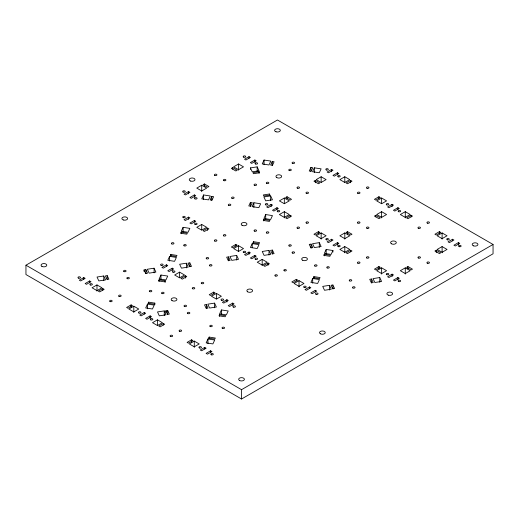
<?xml version="1.0" encoding="UTF-8"?>
<svg xmlns="http://www.w3.org/2000/svg" width="519" height="519" viewBox="0 0 519 519"><rect width="100%" height="100%" fill="white"/><g stroke="black" fill="none" stroke-linecap="round" stroke-linejoin="round"><path stroke-width="0.78" d="M147.487 304.069L145.683 307.968L152.43 309.013L154.24 305.114L147.487 304.069L147.487 308.74M160.968 275.025L159.164 278.924L165.911 279.968L167.721 276.069L160.968 275.025L160.968 279.696M169.622 256.38L167.819 260.279L174.566 261.323L176.376 257.424L169.622 256.38L169.622 261.051M183.103 227.335L181.293 231.227L188.047 232.272L189.85 228.379L183.103 227.335L183.103 231.999M148.7 302.168L148.207 303.232L154.344 304.186L154.837 303.122L148.7 302.168L148.7 303.725M159.061 279.858L158.561 280.915L164.698 281.869L165.191 280.805L159.061 279.858L159.061 281.415M170.835 254.479L170.342 255.543L176.479 256.49L176.973 255.426L170.835 254.479L170.835 256.036M181.189 232.162L180.696 233.226L186.834 234.173L187.327 233.115L181.189 232.162L181.189 233.719M203.578 194.949L201.774 198.848L208.521 199.893L210.331 195.994L203.578 194.949L203.578 199.62M211.778 196.409L210.137 199.951L211.979 200.237L213.62 196.695L211.778 196.409L211.778 200.302M264.054 160.04L262.244 163.933L268.991 164.977L270.801 161.085L264.054 160.04L264.054 164.705M250.43 202.391L248.789 205.933L250.632 206.218L252.273 202.676L250.43 202.391L250.43 206.277M272.254 161.493L270.607 165.036L272.449 165.321L274.09 161.779L272.254 161.493L272.254 165.386M253.888 202.734L252.078 206.627L258.832 207.671L260.635 203.779L253.888 202.734L253.888 207.399M207.963 338.985L206.153 342.884L212.9 343.928L214.71 340.029L207.963 338.985L207.963 343.656M221.444 309.94L219.634 313.833L226.381 314.877L228.191 310.985L221.444 309.94L221.444 314.605M252.228 243.599L250.424 247.498L257.171 248.543L258.981 244.644L252.228 243.599L252.228 247.492M265.709 214.555L263.905 218.454L270.652 219.498L272.462 215.599L265.709 214.555L265.709 219.226M209.17 337.084L208.677 338.148L214.814 339.095L215.307 338.031L209.17 337.084L209.17 338.641M219.531 314.767L219.037 315.831L225.175 316.778L225.668 315.721L219.531 314.767L219.531 316.324M253.441 241.698L252.948 242.762L259.085 243.709L259.578 242.652L253.441 241.698L253.441 243.255M263.795 219.381L263.302 220.445L269.439 221.399L269.932 220.335L263.795 219.381L263.795 220.938M310.907 167.475L309.259 171.017L311.102 171.302L312.743 167.76L310.907 167.475L310.907 171.367M314.358 167.819L312.555 171.718L319.302 172.762L321.112 168.863L314.358 167.819L314.358 172.49M312.704 278.515L310.894 282.407L317.641 283.452L319.451 279.559L312.704 278.515L312.704 283.179M326.185 249.47L324.375 253.363L331.122 254.407L332.932 250.515L326.185 249.47L326.185 254.135M313.911 276.614L313.418 277.678L319.555 278.625L320.048 277.561L313.911 276.614L313.911 278.171M324.271 254.297L323.778 255.361L329.909 256.308L330.402 255.244L324.271 254.297L324.271 255.854M25.95 265.203L277.464 119.993L493.05 244.462L493.05 253.797L241.536 399.007L25.95 274.538L25.95 265.203L241.536 389.672L493.05 244.462M188.553 191.55L184.063 194.145L185.413 194.923L189.902 192.328L188.553 191.55L188.553 193.885M249.029 156.641L244.533 159.229L245.883 160.008L250.372 157.419L249.029 156.641L249.029 158.198M201.722 185.244L196.785 188.099L201.722 190.953L206.666 188.099L201.722 185.244L201.722 191.472M238.552 163.985L233.608 166.833L238.552 169.687L243.495 166.833L238.552 163.985L238.552 170.206M204.415 183.947L203.072 184.725L207.561 187.32L208.91 186.542L204.415 183.947L204.415 186.282M232.713 167.611L231.364 168.39L235.86 170.985L237.202 170.206L232.713 167.611L232.713 169.168M194.391 194.923L189.902 197.518L191.252 198.297L195.741 195.702L194.391 194.923L194.391 197.259M254.868 160.008L250.372 162.603L251.721 163.381L256.211 160.786L254.868 160.008L254.868 162.343M83.812 277.581L79.323 280.176L80.672 280.954L85.161 278.359L83.812 277.581L83.812 279.138M188.553 217.111L184.063 219.706L185.413 220.484L189.902 217.889L188.553 217.111L188.553 219.446M89.651 280.954L85.161 283.543L86.511 284.321L91 281.733L89.651 280.954L89.651 282.511M194.391 220.484L189.902 223.073L191.252 223.851L195.741 221.256L194.391 220.484L194.391 222.035M96.982 284.925L92.045 287.779L96.982 290.627L101.925 287.779L96.982 284.925L96.982 291.146M201.722 224.455L196.785 227.309L201.722 230.157L206.666 227.309L201.722 224.455L201.722 229.898M102.82 288.558L98.331 291.146L99.68 291.925L104.17 289.336L102.82 288.558L102.82 290.115M207.561 228.081L203.072 230.676L204.415 231.455L208.91 228.86L207.561 228.081L207.561 230.417M166.417 264.8L161.928 267.395L163.277 268.174L167.767 265.579L166.417 264.8L166.417 266.357M271.158 204.33L266.669 206.925L268.018 207.704L272.507 205.109L271.158 204.33L271.158 206.666M331.635 169.421L327.139 172.01L328.488 172.788L332.977 170.193L331.635 169.421L331.635 171.75M284.328 198.024L279.391 200.879L284.328 203.727L289.271 200.879L284.328 198.024L284.328 203.467M321.157 176.758L316.22 179.613L321.157 182.467L326.101 179.613L321.157 176.758L321.157 182.208M287.026 196.727L285.677 197.505L290.166 200.1L291.516 199.322L287.026 196.727L287.026 198.284M315.318 180.391L313.969 181.17L318.465 183.765L319.808 182.986L315.318 180.391L315.318 182.727M172.256 268.174L167.767 270.769L169.116 271.547L173.606 268.952L172.256 268.174L172.256 270.509M276.997 207.704L272.507 210.292L273.857 211.071L278.346 208.482L276.997 207.704L276.997 209.261M337.473 172.788L332.977 175.383L334.327 176.162L338.816 173.567L337.473 172.788L337.473 174.345M179.587 272.144L174.65 274.999L179.587 277.853L184.53 274.999L179.587 272.144L179.587 277.594M284.328 211.674L279.391 214.529L284.328 217.377L289.271 214.529L284.328 211.674L284.328 217.896M344.804 176.758L339.861 179.613L344.804 182.467L349.741 179.613L344.804 176.758L344.804 182.208M131.119 304.893L126.623 307.482L127.972 308.26L132.462 305.672L131.119 304.893L131.119 307.229M235.86 244.423L231.364 247.012L232.713 247.79L237.202 245.195L235.86 244.423L235.86 245.974M185.426 275.777L180.936 278.372L182.286 279.144L186.775 276.556L185.426 275.777L185.426 278.113M290.166 215.307L285.677 217.896L287.026 218.674L291.516 216.086L290.166 215.307L290.166 216.858M350.643 180.391L346.147 182.986L347.496 183.765L351.986 181.17L350.643 180.391L350.643 182.727M133.811 306.191L128.874 309.039L133.811 311.893L138.755 309.039L133.811 306.191L133.811 312.412M238.552 245.714L233.608 248.569L238.552 251.423L243.495 248.569L238.552 245.714L238.552 251.164M144.288 312.496L139.793 315.085L141.142 315.863L145.631 313.275L144.288 312.496L144.288 314.053M249.029 252.026L244.533 254.615L245.883 255.393L250.372 252.798L249.029 252.026L249.029 254.355M150.127 315.863L145.631 318.458L146.981 319.237L151.47 316.642L150.127 315.863L150.127 318.199M254.868 255.393L250.372 257.988L251.721 258.767L256.211 256.172L254.868 255.393L254.868 256.95M157.452 319.84L152.515 322.688L157.452 325.543L162.395 322.688L157.452 319.84L157.452 325.283M262.192 259.364L257.255 262.218L262.192 265.073L267.136 262.218L262.192 259.364L262.192 265.592M213.724 292.113L209.228 294.708L210.578 295.486L215.067 292.891L213.724 292.113L213.724 293.67M318.465 231.643L313.969 234.231L315.318 235.01L319.808 232.421L318.465 231.643L318.465 233.2M378.935 196.727L374.446 199.322L375.788 200.1L380.284 197.505L378.935 196.727L378.935 198.284M163.29 323.467L158.801 326.062L160.15 326.84L164.64 324.245L163.29 323.467L163.29 325.024M268.031 262.997L263.542 265.592L264.891 266.37L269.38 263.775L268.031 262.997L268.031 265.332M216.417 293.41L211.48 296.265L216.417 299.113L221.36 296.265L216.417 293.41L216.417 298.853M321.157 232.94L316.22 235.788L321.157 238.643L326.101 235.788L321.157 232.94L321.157 239.162M381.627 198.024L376.69 200.879L381.627 203.727L386.571 200.879L381.627 198.024L381.627 203.467M226.894 299.716L222.398 302.311L223.747 303.09L228.237 300.495L226.894 299.716L226.894 302.052M331.635 239.246L327.139 241.835L328.488 242.613L332.977 240.025L331.635 239.246L331.635 240.803M392.105 204.33L387.615 206.925L388.958 207.704L393.454 205.109L392.105 204.33L392.105 206.666M344.804 232.94L339.861 235.788L344.804 238.643L349.741 235.788L344.804 232.94L344.804 239.162M381.627 211.674L376.69 214.529L381.627 217.377L386.571 214.529L381.627 211.674L381.627 217.896M347.496 231.643L346.147 232.421L350.643 235.01L351.986 234.231L347.496 231.643L347.496 233.978M375.788 215.307L374.446 216.086L378.935 218.674L380.284 217.896L375.788 215.307L375.788 216.858M232.733 303.09L228.237 305.678L229.586 306.457L234.075 303.862L232.733 303.09L232.733 305.419M337.473 242.613L332.977 245.208L334.327 245.987L338.816 243.392L337.473 242.613L337.473 244.949M397.943 207.704L393.454 210.292L394.797 211.071L399.293 208.482L397.943 207.704L397.943 209.261M344.804 246.59L339.861 249.438L344.804 252.292L349.741 249.438L344.804 246.59L344.804 252.811M405.274 211.674L400.331 214.529L405.274 217.377L410.211 214.529L405.274 211.674L405.274 217.896M191.589 339.802L187.1 342.397L188.442 343.176L192.938 340.581L191.589 339.802L191.589 342.138M296.33 279.332L291.84 281.927L293.183 282.706L297.679 280.111L296.33 279.332L296.33 280.889M350.643 250.216L346.147 252.811L347.496 253.59L351.986 250.995L350.643 250.216L350.643 251.773M411.113 215.307L406.624 217.896L407.966 218.674L412.462 216.086L411.113 215.307L411.113 216.858M194.281 341.1L189.344 343.954L194.281 346.809L199.225 343.954L194.281 341.1L194.281 347.328M299.022 280.63L294.085 283.484L299.022 286.332L303.965 283.484L299.022 280.63L299.022 286.851M204.758 347.406L200.269 350.001L201.612 350.779L206.108 348.184L204.758 347.406L204.758 348.963M309.499 286.936L305.003 289.531L306.353 290.309L310.842 287.714L309.499 286.936L309.499 288.493M210.597 350.779L206.108 353.374L207.451 354.153L211.947 351.558L210.597 350.779L210.597 352.336M315.338 290.309L310.842 292.898L312.191 293.676L316.681 291.088L315.338 290.309L315.338 291.866M378.935 266.552L374.446 269.147L375.788 269.925L380.284 267.33L378.935 266.552L378.935 268.887M439.405 231.643L434.916 234.231L436.265 235.01L440.754 232.421L439.405 231.643L439.405 233.2M381.627 267.849L376.69 270.704L381.627 273.558L386.571 270.704L381.627 267.849L381.627 274.077M442.104 232.94L437.16 235.788L442.104 238.643L447.041 235.788L442.104 232.94L442.104 239.162M392.105 274.155L387.615 276.75L388.958 277.529L393.454 274.934L392.105 274.155L392.105 276.491M452.574 239.246L448.085 241.835L449.435 242.613L453.924 240.025L452.574 239.246L452.574 240.803M405.274 267.849L400.331 270.704L405.274 273.558L410.211 270.704L405.274 267.849L405.274 274.077M442.104 246.59L437.16 249.438L442.104 252.292L447.041 249.438L442.104 246.59L442.104 252.811M407.966 266.552L406.624 267.33L411.113 269.925L412.462 269.147L407.966 266.552L407.966 268.887M436.265 250.216L434.916 250.995L439.405 253.59L440.754 252.811L436.265 250.216L436.265 252.552M397.943 277.529L393.454 280.124L394.797 280.902L399.293 278.307L397.943 277.529L397.943 279.864M458.413 242.613L453.924 245.208L455.273 245.987L459.763 243.392L458.413 242.613L458.413 244.949M250.424 167.909L257.171 166.865L258.981 170.757L252.228 171.802L250.424 167.909L250.424 169.46M259.085 171.692L252.948 172.639L253.441 173.703L259.578 172.756L259.085 171.692L259.085 173.249M269.439 194.009L263.302 194.956L263.795 196.02L269.932 195.073L269.439 194.009L269.439 195.566M270.652 195.91L263.905 196.954L265.709 200.847L272.462 199.802L270.652 195.91L270.652 200.574M103.781 275.985L97.034 277.029L98.837 280.922L105.591 279.884L103.781 275.985L103.781 280.649M154.091 268.2L147.338 269.244L149.148 273.143L155.895 272.099L154.091 268.2L154.091 272.871M186.386 263.204L179.639 264.249L181.442 268.148L188.196 267.103L186.386 263.204L186.386 267.875M236.696 255.419L229.949 256.464L231.753 260.363L238.506 259.318L236.696 255.419L236.696 260.09M268.991 250.424L262.244 251.468L264.054 255.367L270.801 254.323L268.991 250.424L268.991 255.095M319.302 242.645L312.555 243.69L314.358 247.582L321.112 246.538L319.302 242.645L319.302 247.31M107.238 275.641L105.396 275.926L107.037 279.469L108.88 279.183L107.238 275.641L107.238 279.527M144.048 269.945L145.891 269.659L147.532 273.202L145.69 273.487L144.048 269.945L144.048 271.502M189.844 262.861L188.001 263.146L189.643 266.688L191.485 266.403L189.844 262.861L189.844 266.747M228.496 256.879L226.654 257.165L228.295 260.707L230.138 260.421L228.496 256.879L228.496 260.772M272.449 250.08L270.607 250.366L272.254 253.908L274.09 253.622L272.449 250.08L272.449 253.973M311.102 244.099L309.259 244.384L310.907 247.926L312.743 247.641L311.102 244.099L311.102 247.991M164.251 310.9L157.504 311.938L159.314 315.837L166.061 314.793L164.251 310.9L164.251 315.565M214.561 303.115L207.814 304.16L209.618 308.052L216.371 307.008L214.561 303.115L214.561 307.78M329.461 285.34L322.714 286.384L324.524 290.277L331.271 289.232L329.461 285.34L329.461 290.004M379.772 277.555L373.025 278.599L374.835 282.498L381.582 281.454L379.772 277.555L379.772 282.226M165.866 310.836L167.708 310.55L169.35 314.092L167.514 314.378L165.866 310.836L165.866 312.393M206.361 304.575L204.518 304.861L206.166 308.403L208.002 308.117L206.361 304.575L206.361 308.461M332.919 284.996L331.083 285.281L332.724 288.824L334.567 288.538L332.919 284.996L332.919 288.882M371.572 279.014L369.729 279.3L371.377 282.842L373.219 282.557L371.572 279.014L371.572 282.907M332.932 250.515L332.932 252.065M257.171 166.865L257.171 171.529M241.536 389.672L241.536 399.007M167.708 310.55L167.708 314.443M165.191 280.805L165.191 282.362M154.837 303.122L154.837 304.679M145.891 269.659L145.891 273.552M357.825 193.36A1.272 0.733 0 0 0 359.952 193.029A1.272 0.733 0 0 0 358.395 192.127A1.272 0.733 0 0 0 357.825 193.36M367.069 188.287A1.272 0.733 0 0 0 368.977 187.651A1.272 0.733 0 0 0 367.069 187.015A1.272 0.733 0 0 0 367.069 188.287M418.301 228.269A1.272 0.733 0 0 0 420.422 227.938A1.272 0.733 0 0 0 418.865 227.043A1.272 0.733 0 0 0 418.301 228.269M427.546 223.202A1.272 0.733 0 0 0 429.447 222.567A1.272 0.733 0 0 0 427.546 221.931A1.272 0.733 0 0 0 427.546 223.202M78.596 278.165A1.272 0.733 0 0 0 80.503 277.529A1.272 0.733 0 0 0 78.596 276.893A1.272 0.733 0 0 0 78.596 278.165M90.455 285.009A1.272 0.733 0 0 0 92.363 284.373A1.272 0.733 0 0 0 90.455 283.737A1.272 0.733 0 0 0 90.455 285.009M110.009 301.52A1.272 0.733 0 0 0 112.13 301.189A1.272 0.733 0 0 0 110.579 300.293A1.272 0.733 0 0 0 110.009 301.52M118.987 296.336A1.272 0.733 0 0 0 121.115 296.005A1.272 0.733 0 0 0 119.558 295.11A1.272 0.733 0 0 0 118.987 296.336M139.066 313.08A1.272 0.733 0 0 0 140.973 312.444A1.272 0.733 0 0 0 139.066 311.809A1.272 0.733 0 0 0 139.066 313.08M150.925 319.925A1.272 0.733 0 0 0 152.833 319.289A1.272 0.733 0 0 0 150.925 318.653A1.272 0.733 0 0 0 150.925 319.925M233.531 307.144A1.272 0.733 0 0 0 235.438 306.508A1.272 0.733 0 0 0 233.531 305.873A1.272 0.733 0 0 0 233.531 307.144M171.802 243.898A1.272 0.733 0 0 0 173.923 243.567A1.272 0.733 0 0 0 172.373 242.671A1.272 0.733 0 0 0 171.802 243.898M184.07 245.792A1.272 0.733 0 0 0 186.198 245.468A1.272 0.733 0 0 0 184.641 244.566A1.272 0.733 0 0 0 184.07 245.792M206.53 258.76A1.272 0.733 0 0 0 208.651 258.43A1.272 0.733 0 0 0 207.1 257.534A1.272 0.733 0 0 0 206.53 258.76M209.819 265.845A1.272 0.733 0 0 0 211.94 265.514A1.272 0.733 0 0 0 210.383 264.619A1.272 0.733 0 0 0 209.819 265.845M183.337 217.695A1.272 0.733 0 0 0 185.244 217.059A1.272 0.733 0 0 0 183.337 216.423A1.272 0.733 0 0 0 183.337 217.695M195.196 224.539A1.272 0.733 0 0 0 197.103 223.903A1.272 0.733 0 0 0 195.196 223.267A1.272 0.733 0 0 0 195.196 224.539M214.749 241.05A1.272 0.733 0 0 0 216.871 240.719A1.272 0.733 0 0 0 215.32 239.823A1.272 0.733 0 0 0 214.749 241.05M223.728 235.866A1.272 0.733 0 0 0 225.856 235.535A1.272 0.733 0 0 0 224.299 234.633A1.272 0.733 0 0 0 223.728 235.866M243.807 252.604A1.272 0.733 0 0 0 245.714 251.975A1.272 0.733 0 0 0 243.807 251.339A1.272 0.733 0 0 0 243.807 252.604M255.666 259.455A1.272 0.733 0 0 0 257.573 258.819A1.272 0.733 0 0 0 255.666 258.183A1.272 0.733 0 0 0 255.666 259.455M304.283 287.52A1.272 0.733 0 0 0 306.184 286.884A1.272 0.733 0 0 0 304.283 286.248A1.272 0.733 0 0 0 304.283 287.52M316.136 294.364A1.272 0.733 0 0 0 318.043 293.728A1.272 0.733 0 0 0 316.136 293.092A1.272 0.733 0 0 0 316.136 294.364M349.605 280.896A1.272 0.733 0 0 0 351.733 280.565A1.272 0.733 0 0 0 350.176 279.67A1.272 0.733 0 0 0 349.605 280.896M352.894 287.98A1.272 0.733 0 0 0 355.022 287.649A1.272 0.733 0 0 0 353.465 286.754A1.272 0.733 0 0 0 352.894 287.98M314.877 266.033A1.272 0.733 0 0 0 317.005 265.702A1.272 0.733 0 0 0 315.448 264.807A1.272 0.733 0 0 0 314.877 266.033M327.152 267.927A1.272 0.733 0 0 0 329.273 267.603A1.272 0.733 0 0 0 327.716 266.701A1.272 0.733 0 0 0 327.152 267.927M289.135 245.98A1.272 0.733 0 0 0 291.263 245.649A1.272 0.733 0 0 0 289.706 244.754A1.272 0.733 0 0 0 289.135 245.98M292.424 253.064A1.272 0.733 0 0 0 294.545 252.734A1.272 0.733 0 0 0 292.988 251.838A1.272 0.733 0 0 0 292.424 253.064M254.407 231.117A1.272 0.733 0 0 0 256.535 230.786A1.272 0.733 0 0 0 254.978 229.891A1.272 0.733 0 0 0 254.407 231.117M266.675 233.018A1.272 0.733 0 0 0 268.803 232.687A1.272 0.733 0 0 0 267.246 231.792A1.272 0.733 0 0 0 266.675 233.018M183.077 192.017A1.272 0.733 0 0 0 185.199 191.693A1.272 0.733 0 0 0 183.642 190.791A1.272 0.733 0 0 0 183.077 192.017M231.948 198.29A1.272 0.733 0 0 0 234.075 197.96A1.272 0.733 0 0 0 232.518 197.064A1.272 0.733 0 0 0 231.948 198.29M228.665 205.375A1.272 0.733 0 0 0 230.786 205.044A1.272 0.733 0 0 0 229.229 204.149A1.272 0.733 0 0 0 228.665 205.375M265.942 204.914A1.272 0.733 0 0 0 267.849 204.278A1.272 0.733 0 0 0 265.942 203.643A1.272 0.733 0 0 0 265.942 204.914M277.801 211.758A1.272 0.733 0 0 0 279.709 211.123A1.272 0.733 0 0 0 277.801 210.487A1.272 0.733 0 0 0 277.801 211.758M326.419 239.83A1.272 0.733 0 0 0 328.319 239.194A1.272 0.733 0 0 0 326.419 238.558A1.272 0.733 0 0 0 326.419 239.83M338.271 246.674A1.272 0.733 0 0 0 340.179 246.038A1.272 0.733 0 0 0 338.271 245.403A1.272 0.733 0 0 0 338.271 246.674M214.749 175.39A1.272 0.733 0 0 0 216.871 175.065A1.272 0.733 0 0 0 215.32 174.163A1.272 0.733 0 0 0 214.749 175.39M223.994 180.696A1.272 0.733 0 0 0 225.901 180.061A1.272 0.733 0 0 0 223.994 179.425A1.272 0.733 0 0 0 223.994 180.696M243.547 157.108A1.272 0.733 0 0 0 245.669 156.777A1.272 0.733 0 0 0 244.118 155.882A1.272 0.733 0 0 0 243.547 157.108M255.406 163.952A1.272 0.733 0 0 0 257.528 163.621A1.272 0.733 0 0 0 255.971 162.726A1.272 0.733 0 0 0 255.406 163.952M254.407 185.322A1.272 0.733 0 0 0 256.535 184.998A1.272 0.733 0 0 0 254.978 184.096A1.272 0.733 0 0 0 254.407 185.322M266.675 183.428A1.272 0.733 0 0 0 268.803 183.097A1.272 0.733 0 0 0 267.246 182.201A1.272 0.733 0 0 0 266.675 183.428M292.424 163.375A1.272 0.733 0 0 0 294.545 163.044A1.272 0.733 0 0 0 292.988 162.149A1.272 0.733 0 0 0 292.424 163.375M289.135 170.459A1.272 0.733 0 0 0 291.263 170.128A1.272 0.733 0 0 0 289.706 169.233A1.272 0.733 0 0 0 289.135 170.459M297.355 188.17A1.272 0.733 0 0 0 299.482 187.839A1.272 0.733 0 0 0 297.925 186.944A1.272 0.733 0 0 0 297.355 188.17M306.34 193.36A1.272 0.733 0 0 0 308.461 193.029A1.272 0.733 0 0 0 306.904 192.127A1.272 0.733 0 0 0 306.34 193.36M326.419 169.998A1.272 0.733 0 0 0 328.319 169.369A1.272 0.733 0 0 0 326.419 168.733A1.272 0.733 0 0 0 326.419 169.998M338.271 176.849A1.272 0.733 0 0 0 340.179 176.213A1.272 0.733 0 0 0 338.271 175.578A1.272 0.733 0 0 0 338.271 176.849M386.889 204.914A1.272 0.733 0 0 0 388.796 204.278A1.272 0.733 0 0 0 386.889 203.643A1.272 0.733 0 0 0 386.889 204.914M398.748 211.758A1.272 0.733 0 0 0 400.649 211.123A1.272 0.733 0 0 0 398.748 210.487A1.272 0.733 0 0 0 398.748 211.758M357.825 223.086A1.272 0.733 0 0 0 359.952 222.755A1.272 0.733 0 0 0 358.395 221.86A1.272 0.733 0 0 0 357.825 223.086M367.069 228.386A1.272 0.733 0 0 0 368.977 227.75A1.272 0.733 0 0 0 367.069 227.114A1.272 0.733 0 0 0 367.069 228.386M447.359 239.83A1.272 0.733 0 0 0 449.266 239.194A1.272 0.733 0 0 0 447.359 238.558A1.272 0.733 0 0 0 447.359 239.83M459.218 246.674A1.272 0.733 0 0 0 461.125 246.038A1.272 0.733 0 0 0 459.218 245.403A1.272 0.733 0 0 0 459.218 246.674M418.301 257.995A1.272 0.733 0 0 0 420.422 257.671A1.272 0.733 0 0 0 418.865 256.769A1.272 0.733 0 0 0 418.301 257.995M427.28 263.185A1.272 0.733 0 0 0 429.408 262.854A1.272 0.733 0 0 0 427.851 261.959A1.272 0.733 0 0 0 427.28 263.185M190.7 181.066A2.861 1.648 0 0 0 194.988 179.632A2.861 1.648 0 0 0 190.7 178.205A2.861 1.648 0 0 0 190.7 181.066M276.037 131.794A2.861 1.648 0 0 0 280.325 130.366A2.861 1.648 0 0 0 276.037 128.939A2.861 1.648 0 0 0 276.037 131.794M276.783 177.589A2.861 1.648 0 0 0 281.564 176.849A2.861 1.648 0 0 0 278.067 174.832A2.861 1.648 0 0 0 276.783 177.589M242.055 225.285A2.861 1.648 0 0 0 246.836 224.545A2.861 1.648 0 0 0 243.34 222.521A2.861 1.648 0 0 0 242.055 225.285M302.525 260.194A2.861 1.648 0 0 0 307.313 259.455A2.861 1.648 0 0 0 303.81 257.437A2.861 1.648 0 0 0 302.525 260.194M388.322 295.155A2.861 1.648 0 0 0 392.611 293.728A2.861 1.648 0 0 0 388.322 292.301A2.861 1.648 0 0 0 388.322 295.155M473.652 245.889A2.861 1.648 0 0 0 477.941 244.462A2.861 1.648 0 0 0 473.652 243.028A2.861 1.648 0 0 0 473.652 245.889M320.359 333.788A2.861 1.648 0 0 0 325.141 333.049A2.861 1.648 0 0 0 321.637 331.031A2.861 1.648 0 0 0 320.359 333.788M247.706 291.847A2.861 1.648 0 0 0 252.487 291.107A2.861 1.648 0 0 0 248.99 289.083A2.861 1.648 0 0 0 247.706 291.847M123.327 219.959A2.861 1.648 0 0 0 127.616 218.531A2.861 1.648 0 0 0 123.327 217.098A2.861 1.648 0 0 0 123.327 219.959M239.512 380.466A2.861 1.648 0 0 0 244.293 379.726A2.861 1.648 0 0 0 240.797 377.702A2.861 1.648 0 0 0 239.512 380.466M391.43 243.781A2.861 1.648 0 0 0 396.211 243.041A2.861 1.648 0 0 0 392.714 241.024A2.861 1.648 0 0 0 391.43 243.781M41.896 266.37A2.861 1.648 0 0 0 46.678 265.631A2.861 1.648 0 0 0 43.174 263.613A2.861 1.648 0 0 0 41.896 266.37M170.479 336.435A1.272 0.733 0 0 0 172.606 336.104A1.272 0.733 0 0 0 171.049 335.209A1.272 0.733 0 0 0 170.479 336.435M179.464 331.245A1.272 0.733 0 0 0 181.585 330.921A1.272 0.733 0 0 0 180.035 330.019A1.272 0.733 0 0 0 179.464 331.245M199.543 347.99A1.272 0.733 0 0 0 201.443 347.354A1.272 0.733 0 0 0 199.543 346.718A1.272 0.733 0 0 0 199.543 347.99M211.395 354.834A1.272 0.733 0 0 0 213.303 354.205A1.272 0.733 0 0 0 211.395 353.569A1.272 0.733 0 0 0 211.395 354.834M210.137 326.503A1.272 0.733 0 0 0 212.265 326.172A1.272 0.733 0 0 0 210.708 325.277A1.272 0.733 0 0 0 210.137 326.503M222.411 328.397A1.272 0.733 0 0 0 224.532 328.073A1.272 0.733 0 0 0 222.975 327.171A1.272 0.733 0 0 0 222.411 328.397M187.683 313.534A1.272 0.733 0 0 0 189.805 313.21A1.272 0.733 0 0 0 188.254 312.308A1.272 0.733 0 0 0 187.683 313.534M184.394 306.45A1.272 0.733 0 0 0 186.522 306.126A1.272 0.733 0 0 0 184.965 305.224A1.272 0.733 0 0 0 184.394 306.45M172.042 300.618A2.861 1.648 0 0 0 176.823 299.878A2.861 1.648 0 0 0 173.327 297.854A2.861 1.648 0 0 0 172.042 300.618M161.934 293.488A1.272 0.733 0 0 0 164.062 293.157A1.272 0.733 0 0 0 162.505 292.262A1.272 0.733 0 0 0 161.934 293.488M149.667 291.587A1.272 0.733 0 0 0 151.795 291.263A1.272 0.733 0 0 0 150.238 290.361A1.272 0.733 0 0 0 149.667 291.587M127.207 278.625A1.272 0.733 0 0 0 129.335 278.294A1.272 0.733 0 0 0 127.778 277.399A1.272 0.733 0 0 0 127.207 278.625M123.924 271.541A1.272 0.733 0 0 0 126.046 271.21A1.272 0.733 0 0 0 124.489 270.315A1.272 0.733 0 0 0 123.924 271.541M221.678 300.3A1.272 0.733 0 0 0 223.579 299.664A1.272 0.733 0 0 0 221.678 299.028A1.272 0.733 0 0 0 221.678 300.3M192.614 288.739A1.272 0.733 0 0 0 194.742 288.415A1.272 0.733 0 0 0 193.185 287.513A1.272 0.733 0 0 0 192.614 288.739M201.599 283.556A1.272 0.733 0 0 0 203.72 283.225A1.272 0.733 0 0 0 202.163 282.33A1.272 0.733 0 0 0 201.599 283.556M173.061 272.228A1.272 0.733 0 0 0 174.968 271.599A1.272 0.733 0 0 0 173.061 270.963A1.272 0.733 0 0 0 173.061 272.228M161.201 265.384A1.272 0.733 0 0 0 163.109 264.748A1.272 0.733 0 0 0 161.201 264.113A1.272 0.733 0 0 0 161.201 265.384M275.219 275.965A1.272 0.733 0 0 0 277.347 275.634A1.272 0.733 0 0 0 275.79 274.733A1.272 0.733 0 0 0 275.219 275.965M284.204 270.775A1.272 0.733 0 0 0 286.326 270.444A1.272 0.733 0 0 0 284.769 269.549A1.272 0.733 0 0 0 284.204 270.775M398.748 281.583A1.272 0.733 0 0 0 400.649 280.954A1.272 0.733 0 0 0 398.748 280.318A1.272 0.733 0 0 0 398.748 281.583M386.889 274.739A1.272 0.733 0 0 0 388.796 274.103A1.272 0.733 0 0 0 386.889 273.468A1.272 0.733 0 0 0 386.889 274.739M366.81 257.995A1.272 0.733 0 0 0 368.931 257.671A1.272 0.733 0 0 0 367.381 256.769A1.272 0.733 0 0 0 366.81 257.995M357.825 263.185A1.272 0.733 0 0 0 359.952 262.854A1.272 0.733 0 0 0 358.395 261.959A1.272 0.733 0 0 0 357.825 263.185M306.34 223.086A1.272 0.733 0 0 0 308.461 222.755A1.272 0.733 0 0 0 306.904 221.86A1.272 0.733 0 0 0 306.34 223.086M297.355 228.269A1.272 0.733 0 0 0 299.482 227.938A1.272 0.733 0 0 0 297.925 227.043A1.272 0.733 0 0 0 297.355 228.269M194.93 198.861A1.272 0.733 0 0 0 197.058 198.537A1.272 0.733 0 0 0 195.501 197.635A1.272 0.733 0 0 0 194.93 198.861"/></g></svg>
